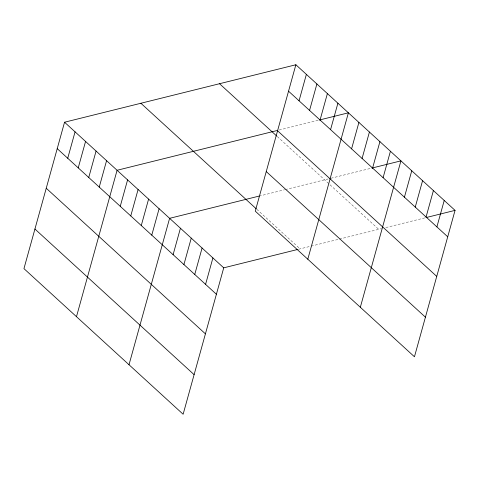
<?xml version="1.0" encoding="UTF-8"?>
<svg xmlns="http://www.w3.org/2000/svg" width="479" height="479" viewBox="0 0 479 479"><rect width="100%" height="100%" fill="white"/><g stroke="black" fill="none" stroke-linecap="round" stroke-linejoin="round"><path stroke-width="0.36" stroke-dasharray="2.4 1.8" d="M279.137 130.019L318.715 120.187M259.055 196.109L284.58 189.768M285.268 189.594L328.127 178.948M330.953 178.248L371.243 168.237M298.651 249.224L310.41 246.302M311.105 246.134L338.701 239.278M339.389 239.105L381.541 228.633M385.781 227.579L425.364 217.747M277.317 136.581L378.715 229.333M256.768 209.269L300.064 248.876"/><path stroke-width="0.72" d="M295.872 64.755L255.271 211.161L414.449 356.777L455.05 210.371L295.872 64.755L64.551 122.223L23.95 268.629L183.128 414.245L223.729 267.839L297.944 249.397M67.731 158.262L75.059 131.833M78.233 167.872L85.561 141.443M88.741 177.481L96.069 151.053M99.243 187.091L106.572 160.663M76.478 316.679L117.08 170.279L277.718 130.372M120.253 206.317L127.588 179.888M130.761 215.927L138.09 189.498M141.269 225.537L148.598 199.108M151.771 235.147L159.1 208.718M129.007 364.735L169.608 218.328L259.055 196.109M173.105 254.66L180.433 228.232M183.924 264.558L191.253 238.129M194.749 274.461L202.078 248.032M205.575 284.364L212.904 257.936M299.052 100.794L306.38 74.371M309.56 110.41L316.888 83.981M320.062 120.019L327.391 93.591M330.57 129.629L337.899 103.201M307.799 259.217L348.401 112.81L319.421 120.007M351.58 148.849L358.909 122.42M362.082 158.459L369.417 132.03M372.59 168.069L379.919 141.64M383.098 177.679L390.427 151.25M360.328 307.267L400.929 160.86L371.949 168.063M404.426 197.192L411.754 170.763M415.251 207.096L422.58 180.667M426.071 216.999L433.405 190.57M436.896 226.896L444.225 200.467M426.071 217.574L455.05 210.371M288.544 91.184L447.721 236.8M277.569 130.779L436.74 276.395M219.538 83.723L276.796 136.096M266.252 171.572L425.43 317.182M140.886 103.26L256.229 208.772M64.551 122.223L223.729 267.839M57.223 148.652L216.4 294.268M46.241 188.241L205.419 333.857M34.931 229.034L194.103 374.65"/></g></svg>
